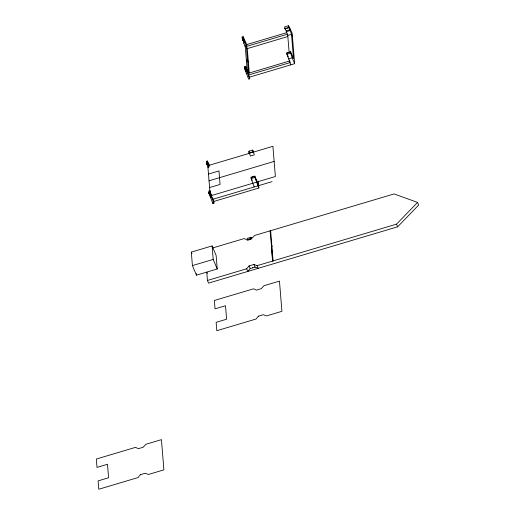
<?xml version="1.0" encoding="UTF-8"?>
<svg xmlns="http://www.w3.org/2000/svg" width="515" height="515" viewBox="0 0 515 515"><rect width="100%" height="100%" fill="white"/><g stroke="black" fill="none" stroke-linecap="round" stroke-linejoin="round"><path stroke-width="0.77" d="M209.92 190.782L209.946 192.925L213.957 203.155L212.888 203.477L208.878 193.241L208.826 191.11L209.92 190.782L210.242 192.938M286.746 32.657L246.228 44.721L248.687 74.939L249.743 78.827L248.655 79.149L244.657 68.913L244.606 66.783L245.7 66.454L247.142 71.263L247 69.544L248.545 73.22L289.829 60.925M249.743 78.827L245.732 68.592L245.7 66.454M207.436 280.463L246.666 268.779L249.093 265.895L253.947 264.446L257.062 265.682L396.524 224.147L417.562 202.408L418.676 205.067L397.638 226.806L208.549 283.115L207.436 280.463L206.753 272.094L207.313 273.426M257.062 265.682L258.176 268.334L255.06 267.098L250.206 268.547L247.779 271.431L246.666 268.779M247 45.185L243.132 36.668L242.063 36.983L242.61 40.434L243.704 40.106L243.569 38.393L247.284 48.616L249.266 73.033M242.108 37.846L243.202 37.524L243.132 36.668M249.601 77.115L294.644 63.699L292.185 33.481L289.726 27.63L288.452 25.75L284.692 26.87L285.001 28.846L288.761 27.726L288.69 26.87L292.43 36.456M242.43 40.003L243.524 39.674L243.202 37.524M284.769 28.673L288.67 27.514L288.452 25.75M287.653 34.145L245.275 46.768L243.73 43.086L243.589 41.374L244.683 41.046M243.73 43.086L244.825 42.764M289.153 52.627L287.75 35.4L286.134 30.861L289.9 29.741M286.205 31.724L289.971 30.604M287.75 35.4L291.516 34.28L293.492 58.556L290.647 51.79L286.746 52.948M247.284 48.616L287.801 36.546M287.042 53.985L286.977 53.129L290.737 52.009M290.885 64.819L286.919 54.236L290.679 53.116L290.647 51.79M244.882 68.36L244.792 67.214L245.887 66.892M244.567 68.064L245.661 67.735M244.657 68.913L245.732 68.592M288.426 58.968L292.185 57.847L294.644 63.699M246.209 73.297L247.284 72.976M248.687 74.939L289.971 62.643L289.874 61.497M209.682 165.856L207.345 160.995L206.277 161.311L206.83 164.761L207.925 164.44L207.783 162.721M249.215 153.18L249.144 152.318L250.425 156.051L254.185 154.931L254.114 154.069L252.91 151.198L252.974 152.06L249.215 153.18L248.906 151.198L252.672 150.077L253.94 151.964L272.918 146.312L275.37 176.523L211.356 195.591L211.214 193.872L210.12 194.2M206.644 164.33L207.738 164.002L207.345 160.995M248.99 153L252.884 151.841L252.672 150.077M210.062 193.46L207.803 165.701L250.181 153.084L248.906 151.198M207.944 167.42L209.039 167.092L208.897 165.373L207.416 161.852L206.322 162.18L206.779 164.188M208.485 174.064L218.965 170.948L220.059 184.428L209.579 187.55M209.032 180.81L274.147 161.42M250.966 177.276L254.861 176.117L257.777 183.739M252.163 180.469L251.191 177.456L254.198 176.561M254.185 186.971L251.133 178.563L254.893 177.443L254.861 176.117M208.878 193.241L209.946 192.925M211.498 197.303L210.429 197.625L210.262 195.912M272.068 181.647L212.901 199.266L212.811 198.121M213.957 203.155L213.815 201.442L258.858 188.026L258.298 181.106M191.316 252.112L212.109 245.919L216.133 255.492L217.233 268.978L196.44 275.171L192.417 265.598L191.316 252.112L191.934 253.586M212.669 247.953L244.207 238.561L246.975 239.9L251.835 238.451L254.603 235.471L394.065 193.936L417.562 202.408M250.953 237.28L247.194 238.4C246.395 241.342 252.608 239.488 250.953 237.28L251.648 238.934M247.367 239.642L251.133 238.522M192.417 265.598L213.204 259.406L212.109 245.919M272.448 246.112L271.353 246.434L272.544 261.073M396.524 224.147L397.638 226.806M285.233 28.711L286.134 30.861M286.977 53.129L286.919 54.236M287.344 54.706L288.252 56.856M243.524 39.674L243.704 40.106M243.589 41.374L242.475 38.722L242.61 40.434M248.372 62.006L247.458 59.83L246.363 60.158L246.975 61.607M244.606 66.783L244.792 67.214M245.211 69.596L246.048 71.585M256.47 179.941L257.706 182.883M258.858 188.026L254.893 177.443M251.191 177.456L251.133 178.563M253.947 264.446L255.06 267.098M207.738 164.002L207.925 164.44M207.249 164.375L208.421 167.163M249.093 265.895L250.206 268.547M213.815 201.442L209.875 192.063L208.781 192.391L209.985 195.249M213.204 259.406L217.233 268.978M290.679 53.116L292.185 57.847M270.085 230.855L272.815 260.989M212.779 202.337L212.888 203.477M284.93 27.99L285.001 28.846M270.632 230.694L273.092 260.905M257.577 181.319L257.944 185.851M256.161 179.207L256.232 180.063M245.179 45.623L247.258 71.186M251.14 237.711L251.314 238.96L247.554 240.08L247.432 239.52L247.458 239.861M252.608 267.478L252.633 267.826M249.402 239.179L249.434 239.52M209.051 192.121L209.148 193.26M196.312 273.581L196.44 275.171M207.725 164.555L207.803 165.701M258.472 316.139L256.045 319.023L216.809 330.707L216.133 322.339L226.606 319.216L225.512 305.736L215.032 308.852L214.356 300.49L253.586 288.806L256.354 290.145L261.208 288.696L263.983 285.709L279.465 281.1L281.924 311.311L266.435 315.927L263.326 314.691L258.472 316.139M140.441 474.682L138.014 477.566L98.783 489.25L98.101 480.888L108.581 477.766L107.481 464.279L97.007 467.401L96.324 459.039L135.554 447.355L138.323 448.687L143.183 447.245L145.951 444.258L161.433 439.643L163.892 469.86L148.41 474.469L145.294 473.234L140.441 474.682"/></g></svg>
